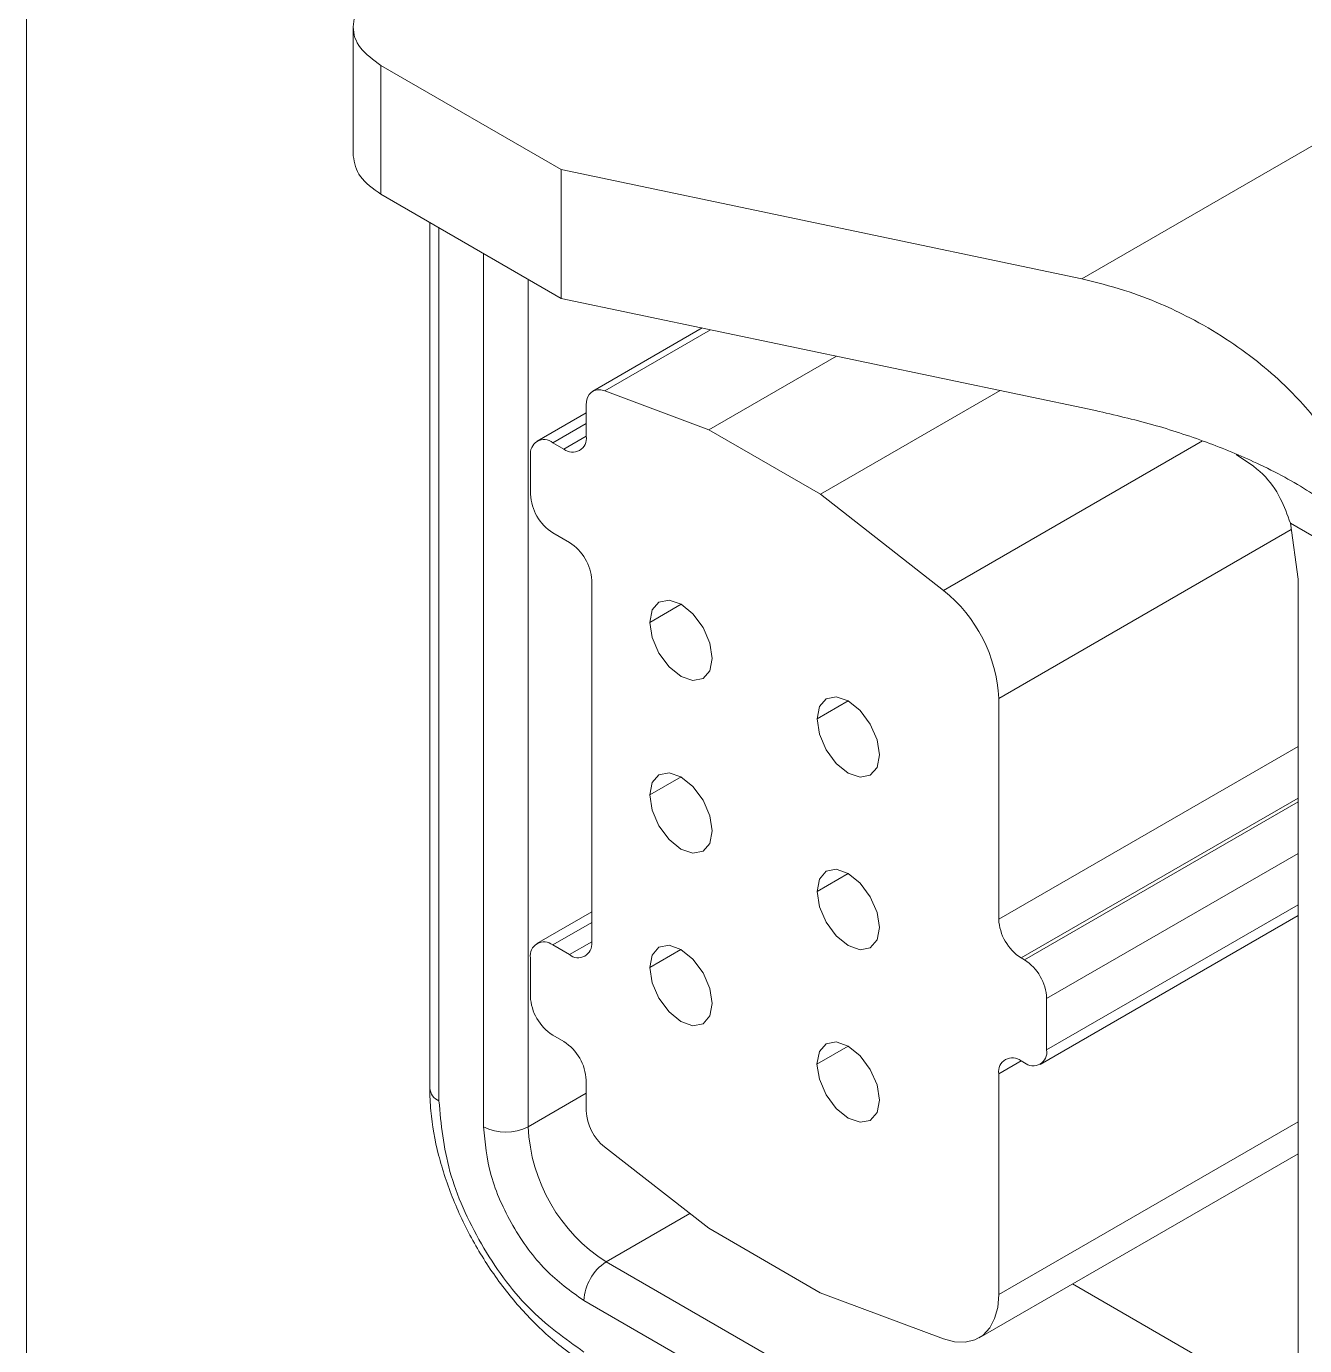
# Model space of a CAD drawing. Extents: x 4137 to 28680, y 2446 to 6814.
# Drawn here: x 24311.9 to 24363, y 6388.4 to 6441.1 of the extents above; entities that cross this region are included whole.
import ezdxf

# ---------------------------------------------------------------- set-up
doc = ezdxf.new("R2010")
doc.units = 0
doc.header["$LTSCALE"] = 0.5
doc.layers.get('0').update_dxf_attribs({"linetype": 'CONTINUOUS'})

msp = doc.modelspace()

# ---------------------------------------------------------------- linework, layer by layer
at = {"color": 7, "linetype": 'Continuous', "lineweight": 15}
for p, q in [((24311.89, 6666.926), (24311.89, 6358.274)), ((24311.89, 6666.926), (24311.89, 6358.274)), ((24311.89, 6666.926), (24311.89, 6358.274)), ((24311.89, 6666.926), (24311.89, 6358.274)), ((24324.949, 6441.058), (24324.949, 6435.904)), ((24324.949, 6441.058), (24324.949, 6435.904)), ((24324.949, 6441.058), (24324.949, 6435.904)), ((24324.949, 6441.058), (24324.949, 6435.904)), ((24354.053, 6430.984), (24370.906, 6440.714)), ((24354.053, 6430.984), (24370.906, 6440.714)), ((24354.053, 6430.984), (24370.906, 6440.714)), ((24354.053, 6430.984), (24370.906, 6440.714)), ((24333.254, 6435.355), (24326.056, 6439.51)), ((24326.056, 6434.366), (24326.056, 6439.51)), ((24333.254, 6435.355), (24326.056, 6439.51)), ((24326.056, 6434.366), (24326.056, 6439.51)), ((24333.254, 6435.355), (24326.056, 6439.51)), ((24326.056, 6434.366), (24326.056, 6439.51)), ((24333.254, 6435.355), (24326.056, 6439.51)), ((24326.056, 6434.366), (24326.056, 6439.51)), ((24333.254, 6430.21), (24333.254, 6435.355)), ((24354.053, 6430.984), (24333.254, 6435.355)), ((24333.254, 6430.21), (24333.254, 6435.355)), ((24354.053, 6430.984), (24333.254, 6435.355)), ((24333.254, 6430.21), (24333.254, 6435.355)), ((24354.053, 6430.984), (24333.254, 6435.355)), ((24333.254, 6430.21), (24333.254, 6435.355)), ((24354.053, 6430.984), (24333.254, 6435.355)), ((24333.254, 6430.21), (24326.056, 6434.366)), ((24333.254, 6430.21), (24326.056, 6434.366)), ((24333.254, 6430.21), (24326.056, 6434.366)), ((24333.254, 6430.21), (24326.056, 6434.366)), ((24328.003, 6433.242), (24328.003, 6398.662)), ((24328.003, 6433.242), (24328.003, 6398.662)), ((24328.003, 6433.242), (24328.003, 6398.662)), ((24328.003, 6433.242), (24328.003, 6398.662)), ((24354.604, 6425.724), (24333.254, 6430.21)), ((24354.604, 6425.724), (24333.254, 6430.21)), ((24354.604, 6425.724), (24333.254, 6430.21)), ((24354.604, 6425.724), (24333.254, 6430.21)), ((24338.891, 6429.026), (24334.519, 6426.503)), ((24338.891, 6429.026), (24334.519, 6426.503)), ((24338.891, 6429.026), (24334.519, 6426.503)), ((24338.891, 6429.026), (24334.519, 6426.503)), ((24344.255, 6427.899), (24339.157, 6424.958)), ((24344.255, 6427.899), (24339.157, 6424.958)), ((24344.255, 6427.899), (24339.157, 6424.958)), ((24344.255, 6427.899), (24339.157, 6424.958)), ((24334.994, 6426.514), (24339.157, 6424.958)), ((24334.994, 6426.514), (24339.157, 6424.958)), ((24334.994, 6426.514), (24339.157, 6424.958)), ((24334.994, 6426.514), (24339.157, 6424.958)), ((24343.611, 6422.386), (24350.788, 6426.526)), ((24343.611, 6422.386), (24350.788, 6426.526)), ((24343.611, 6422.386), (24350.788, 6426.526)), ((24343.611, 6422.386), (24350.788, 6426.526)), ((24334.257, 6424.701), (24334.257, 6425.926)), ((24334.257, 6424.701), (24334.257, 6425.926)), ((24334.257, 6424.701), (24334.257, 6425.926)), ((24334.257, 6424.701), (24334.257, 6425.926)), ((24334.257, 6425.64), (24332.291, 6424.506)), ((24334.257, 6425.64), (24332.291, 6424.506)), ((24334.257, 6425.64), (24332.291, 6424.506)), ((24334.257, 6425.64), (24332.291, 6424.506)), ((24339.157, 6424.958), (24343.611, 6422.386)), ((24339.157, 6424.958), (24343.611, 6422.386)), ((24339.157, 6424.958), (24343.611, 6422.386)), ((24339.157, 6424.958), (24343.611, 6422.386)), ((24332.921, 6424.443), (24333.366, 6424.186)), ((24332.921, 6424.443), (24333.366, 6424.186)), ((24332.921, 6424.443), (24333.366, 6424.186)), ((24332.921, 6424.443), (24333.366, 6424.186)), ((24332.03, 6422.386), (24332.03, 6423.929)), ((24332.03, 6422.386), (24332.03, 6423.929)), ((24332.03, 6422.386), (24332.03, 6423.929)), ((24332.03, 6422.386), (24332.03, 6423.929)), ((24343.611, 6422.386), (24348.529, 6418.544)), ((24343.611, 6422.386), (24348.529, 6418.544)), ((24343.611, 6422.386), (24348.529, 6418.544)), ((24343.611, 6422.386), (24348.529, 6418.544)), ((24362.387, 6421.23), (24362.692, 6418.997)), ((24362.387, 6421.23), (24362.692, 6418.997)), ((24362.387, 6421.23), (24362.692, 6418.997)), ((24362.387, 6421.23), (24362.692, 6418.997)), ((24365.811, 6419.254), (24362.388, 6421.23)), ((24365.811, 6419.254), (24362.388, 6421.23)), ((24365.811, 6419.254), (24362.388, 6421.23)), ((24365.811, 6419.254), (24362.388, 6421.23)), ((24333.588, 6420.456), (24332.92, 6420.842)), ((24333.588, 6420.456), (24332.92, 6420.842)), ((24333.588, 6420.456), (24332.92, 6420.842)), ((24333.588, 6420.456), (24332.92, 6420.842)), ((24334.476, 6404.476), (24334.479, 6418.946)), ((24334.476, 6404.476), (24334.479, 6418.946)), ((24334.476, 6404.476), (24334.479, 6418.946)), ((24334.476, 6404.476), (24334.479, 6418.946)), ((24362.692, 6368.584), (24362.692, 6418.997)), ((24362.692, 6368.584), (24362.692, 6418.997)), ((24362.692, 6368.584), (24362.692, 6418.997)), ((24362.692, 6368.584), (24362.692, 6418.997)), ((24350.737, 6414.229), (24350.735, 6405.409)), ((24350.737, 6414.229), (24350.735, 6405.409)), ((24350.737, 6414.229), (24350.735, 6405.409)), ((24350.737, 6414.229), (24350.735, 6405.409)), ((24334.477, 6405.704), (24332.288, 6404.442)), ((24334.477, 6405.704), (24332.288, 6404.442)), ((24334.477, 6405.704), (24332.288, 6404.442)), ((24334.477, 6405.704), (24332.288, 6404.442)), ((24352.389, 6399.61), (24362.692, 6405.554)), ((24352.389, 6399.61), (24362.692, 6405.554)), ((24352.389, 6399.61), (24362.692, 6405.554)), ((24352.389, 6399.61), (24362.692, 6405.554)), ((24332.918, 6404.379), (24333.586, 6403.993)), ((24332.918, 6404.379), (24333.586, 6403.993)), ((24332.918, 6404.379), (24333.586, 6403.993)), ((24332.918, 6404.379), (24333.586, 6403.993)), ((24332.027, 6402.321), (24332.027, 6403.865)), ((24332.027, 6402.321), (24332.027, 6403.865)), ((24332.027, 6402.321), (24332.027, 6403.865)), ((24332.027, 6402.321), (24332.027, 6403.865)), ((24351.626, 6403.866), (24351.76, 6403.788)), ((24351.626, 6403.866), (24351.76, 6403.788)), ((24351.626, 6403.866), (24351.76, 6403.788)), ((24351.626, 6403.866), (24351.76, 6403.788)), ((24352.65, 6402.245), (24352.65, 6400.187)), ((24352.65, 6402.245), (24352.65, 6400.187)), ((24352.65, 6402.245), (24352.65, 6400.187)), ((24352.65, 6402.245), (24352.65, 6400.187)), ((24333.363, 6400.521), (24332.917, 6400.778)), ((24333.363, 6400.521), (24332.917, 6400.778)), ((24333.363, 6400.521), (24332.917, 6400.778)), ((24333.363, 6400.521), (24332.917, 6400.778)), ((24351.759, 6399.673), (24351.625, 6399.75)), ((24351.759, 6399.673), (24351.625, 6399.75)), ((24351.759, 6399.673), (24351.625, 6399.75)), ((24351.759, 6399.673), (24351.625, 6399.75)), ((24334.253, 6397.752), (24334.253, 6398.977)), ((24334.253, 6397.752), (24334.253, 6398.977)), ((24334.253, 6397.752), (24334.253, 6398.977)), ((24334.253, 6397.752), (24334.253, 6398.977)), ((24350.735, 6399.235), (24350.733, 6390.415)), ((24350.735, 6399.235), (24350.733, 6390.415)), ((24350.735, 6399.235), (24350.733, 6390.415)), ((24350.735, 6399.235), (24350.733, 6390.415)), ((24339.152, 6393.061), (24334.989, 6396.313)), ((24339.152, 6393.061), (24334.989, 6396.313)), ((24339.152, 6393.061), (24334.989, 6396.313)), ((24339.152, 6393.061), (24334.989, 6396.313)), ((24349.95, 6388.684), (24362.692, 6396.035)), ((24349.95, 6388.684), (24362.692, 6396.035)), ((24349.95, 6388.684), (24362.692, 6396.035)), ((24349.95, 6388.684), (24362.692, 6396.035)), ((24343.606, 6390.489), (24339.152, 6393.061)), ((24343.606, 6390.489), (24339.152, 6393.061)), ((24343.606, 6390.489), (24339.152, 6393.061)), ((24343.606, 6390.489), (24339.152, 6393.061)), ((24335.054, 6391.718), (24360.001, 6377.317)), ((24335.054, 6391.718), (24360.001, 6377.317)), ((24335.054, 6391.718), (24360.001, 6377.317)), ((24335.054, 6391.718), (24360.001, 6377.317)), ((24348.524, 6388.651), (24343.606, 6390.489)), ((24348.524, 6388.651), (24343.606, 6390.489)), ((24348.524, 6388.651), (24343.606, 6390.489)), ((24348.524, 6388.651), (24343.606, 6390.489)), ((24353.683, 6390.838), (24362.289, 6385.868)), ((24353.683, 6390.838), (24362.289, 6385.868)), ((24353.683, 6390.838), (24362.289, 6385.868)), ((24353.683, 6390.838), (24362.289, 6385.868)), ((24334.163, 6390.175), (24359.11, 6375.773)), ((24334.163, 6390.175), (24359.11, 6375.773)), ((24334.163, 6390.175), (24359.11, 6375.773)), ((24334.163, 6390.175), (24359.11, 6375.773))]:
    msp.add_line(p, q, dxfattribs=at)
at = {"color": 8, "linetype": 'Continuous', "lineweight": 15}
for p, q in [((24328.372, 6398.148), (24328.372, 6433.029)), ((24328.372, 6398.148), (24328.372, 6433.029)), ((24328.372, 6398.148), (24328.372, 6433.029)), ((24328.372, 6398.148), (24328.372, 6433.029)), ((24330.154, 6432), (24330.154, 6397.119)), ((24330.154, 6432), (24330.154, 6397.119)), ((24330.154, 6432), (24330.154, 6397.119)), ((24330.154, 6432), (24330.154, 6397.119)), ((24331.936, 6430.971), (24331.936, 6397.119)), ((24331.936, 6430.971), (24331.936, 6397.119)), ((24331.936, 6430.971), (24331.936, 6397.119)), ((24331.936, 6430.971), (24331.936, 6397.119)), ((24339.225, 6428.956), (24334.994, 6426.514)), ((24339.225, 6428.956), (24334.994, 6426.514)), ((24339.225, 6428.956), (24334.994, 6426.514)), ((24339.225, 6428.956), (24334.994, 6426.514)), ((24334.257, 6425.214), (24332.921, 6424.443)), ((24334.257, 6425.214), (24332.921, 6424.443)), ((24334.257, 6425.214), (24332.921, 6424.443)), ((24334.257, 6425.214), (24332.921, 6424.443)), ((24334.257, 6424.7), (24333.366, 6424.186)), ((24334.257, 6424.7), (24333.366, 6424.186)), ((24334.257, 6424.7), (24333.366, 6424.186)), ((24334.257, 6424.7), (24333.366, 6424.186)), ((24358.876, 6424.513), (24348.529, 6418.544)), ((24358.876, 6424.513), (24348.529, 6418.544)), ((24358.876, 6424.513), (24348.529, 6418.544)), ((24358.876, 6424.513), (24348.529, 6418.544)), ((24362.422, 6420.97), (24350.737, 6414.229)), ((24362.422, 6420.97), (24350.737, 6414.229)), ((24362.422, 6420.97), (24350.737, 6414.229)), ((24362.422, 6420.97), (24350.737, 6414.229)), ((24336.795, 6417.267), (24338.043, 6417.987)), ((24336.795, 6417.267), (24338.043, 6417.987)), ((24336.795, 6417.267), (24338.043, 6417.987)), ((24336.795, 6417.267), (24338.043, 6417.987)), ((24343.476, 6413.409), (24344.724, 6414.129)), ((24343.476, 6413.409), (24344.724, 6414.129)), ((24343.476, 6413.409), (24344.724, 6414.129)), ((24343.476, 6413.409), (24344.724, 6414.129)), ((24350.735, 6405.409), (24362.692, 6412.307)), ((24350.735, 6405.409), (24362.692, 6412.307)), ((24350.735, 6405.409), (24362.692, 6412.307)), ((24350.735, 6405.409), (24362.692, 6412.307)), ((24336.794, 6410.373), (24338.042, 6411.093)), ((24336.794, 6410.373), (24338.042, 6411.093)), ((24336.794, 6410.373), (24338.042, 6411.093)), ((24336.794, 6410.373), (24338.042, 6411.093)), ((24351.626, 6403.866), (24362.692, 6410.25)), ((24351.626, 6403.866), (24362.692, 6410.25)), ((24351.626, 6403.866), (24362.692, 6410.25)), ((24351.626, 6403.866), (24362.692, 6410.25)), ((24362.692, 6410.095), (24351.76, 6403.788)), ((24362.692, 6410.095), (24351.76, 6403.788)), ((24362.692, 6410.095), (24351.76, 6403.788)), ((24362.692, 6410.095), (24351.76, 6403.788)), ((24362.692, 6408.038), (24352.65, 6402.245)), ((24362.692, 6408.038), (24352.65, 6402.245)), ((24362.692, 6408.038), (24352.65, 6402.245)), ((24362.692, 6408.038), (24352.65, 6402.245)), ((24343.475, 6406.515), (24344.723, 6407.235)), ((24343.475, 6406.515), (24344.723, 6407.235)), ((24343.475, 6406.515), (24344.723, 6407.235)), ((24343.475, 6406.515), (24344.723, 6407.235)), ((24352.65, 6400.187), (24362.692, 6405.98)), ((24352.65, 6400.187), (24362.692, 6405.98)), ((24352.65, 6400.187), (24362.692, 6405.98)), ((24352.65, 6400.187), (24362.692, 6405.98)), ((24334.477, 6405.278), (24332.918, 6404.379)), ((24334.477, 6405.278), (24332.918, 6404.379)), ((24334.477, 6405.278), (24332.918, 6404.379)), ((24334.477, 6405.278), (24332.918, 6404.379)), ((24334.476, 6404.507), (24333.586, 6403.993)), ((24334.476, 6404.507), (24333.586, 6403.993)), ((24334.476, 6404.507), (24333.586, 6403.993)), ((24334.476, 6404.507), (24333.586, 6403.993)), ((24336.793, 6403.479), (24338.041, 6404.199)), ((24336.793, 6403.479), (24338.041, 6404.199)), ((24336.793, 6403.479), (24338.041, 6404.199)), ((24336.793, 6403.479), (24338.041, 6404.199)), ((24343.474, 6399.621), (24344.722, 6400.341)), ((24343.474, 6399.621), (24344.722, 6400.341)), ((24343.474, 6399.621), (24344.722, 6400.341)), ((24343.474, 6399.621), (24344.722, 6400.341)), ((24351.626, 6399.75), (24350.735, 6399.235)), ((24351.626, 6399.75), (24350.735, 6399.235)), ((24351.626, 6399.75), (24350.735, 6399.235)), ((24351.626, 6399.75), (24350.735, 6399.235)), ((24331.936, 6397.119), (24334.253, 6398.457)), ((24331.936, 6397.119), (24334.253, 6398.457)), ((24331.936, 6397.119), (24334.253, 6398.457)), ((24331.936, 6397.119), (24334.253, 6398.457)), ((24362.692, 6397.314), (24350.733, 6390.415)), ((24362.692, 6397.314), (24350.733, 6390.415)), ((24362.692, 6397.314), (24350.733, 6390.415)), ((24362.692, 6397.314), (24350.733, 6390.415)), ((24338.4, 6393.649), (24335.054, 6391.718)), ((24338.4, 6393.649), (24335.054, 6391.718)), ((24338.4, 6393.649), (24335.054, 6391.718)), ((24338.4, 6393.649), (24335.054, 6391.718))]:
    msp.add_line(p, q, dxfattribs=at)
at = {"color": 7, "linetype": 'Continuous', "lineweight": 15, "flags": 128}
for points in [[(24334.994, 6426.514), (24334.844, 6426.555), (24334.703, 6426.56), (24334.576, 6426.531), (24334.466, 6426.467), (24334.377, 6426.372), (24334.311, 6426.247), (24334.271, 6426.097), (24334.257, 6425.926)], [(24334.994, 6426.514), (24334.844, 6426.555), (24334.703, 6426.56), (24334.576, 6426.531), (24334.466, 6426.467), (24334.377, 6426.372), (24334.311, 6426.247), (24334.271, 6426.097), (24334.257, 6425.926)], [(24334.994, 6426.514), (24334.844, 6426.555), (24334.703, 6426.56), (24334.576, 6426.531), (24334.466, 6426.467), (24334.377, 6426.372), (24334.311, 6426.247), (24334.271, 6426.097), (24334.257, 6425.926)], [(24334.994, 6426.514), (24334.844, 6426.555), (24334.703, 6426.56), (24334.576, 6426.531), (24334.466, 6426.467), (24334.377, 6426.372), (24334.311, 6426.247), (24334.271, 6426.097), (24334.257, 6425.926)], [(24336.795, 6417.267), (24336.89, 6417.763), (24337.16, 6418.074), (24337.565, 6418.153), (24338.042, 6417.987), (24338.52, 6417.602), (24338.924, 6417.056), (24339.194, 6416.432), (24339.289, 6415.826), (24339.194, 6415.33), (24338.924, 6415.019), (24338.519, 6414.94), (24338.042, 6415.106), (24337.565, 6415.491), (24337.16, 6416.037), (24336.89, 6416.661), (24336.795, 6417.267)], [(24336.795, 6417.267), (24336.89, 6417.763), (24337.16, 6418.074), (24337.565, 6418.153), (24338.042, 6417.987), (24338.52, 6417.602), (24338.924, 6417.056), (24339.194, 6416.432), (24339.289, 6415.826), (24339.194, 6415.33), (24338.924, 6415.019), (24338.519, 6414.94), (24338.042, 6415.106), (24337.565, 6415.491), (24337.16, 6416.037), (24336.89, 6416.661), (24336.795, 6417.267)], [(24336.795, 6417.267), (24336.89, 6417.763), (24337.16, 6418.074), (24337.565, 6418.153), (24338.042, 6417.987), (24338.52, 6417.602), (24338.924, 6417.056), (24339.194, 6416.432), (24339.289, 6415.826), (24339.194, 6415.33), (24338.924, 6415.019), (24338.519, 6414.94), (24338.042, 6415.106), (24337.565, 6415.491), (24337.16, 6416.037), (24336.89, 6416.661), (24336.795, 6417.267)], [(24336.795, 6417.267), (24336.89, 6417.763), (24337.16, 6418.074), (24337.565, 6418.153), (24338.042, 6417.987), (24338.52, 6417.602), (24338.924, 6417.056), (24339.194, 6416.432), (24339.289, 6415.826), (24339.194, 6415.33), (24338.924, 6415.019), (24338.519, 6414.94), (24338.042, 6415.106), (24337.565, 6415.491), (24337.16, 6416.037), (24336.89, 6416.661), (24336.795, 6417.267)], [(24343.476, 6413.409), (24343.571, 6413.905), (24343.841, 6414.216), (24344.246, 6414.295), (24344.723, 6414.129), (24345.201, 6413.744), (24345.605, 6413.198), (24345.875, 6412.574), (24345.97, 6411.968), (24345.875, 6411.472), (24345.605, 6411.161), (24345.2, 6411.082), (24344.723, 6411.248), (24344.246, 6411.633), (24343.841, 6412.179), (24343.571, 6412.803), (24343.476, 6413.409)], [(24343.476, 6413.409), (24343.571, 6413.905), (24343.841, 6414.216), (24344.246, 6414.295), (24344.723, 6414.129), (24345.201, 6413.744), (24345.605, 6413.198), (24345.875, 6412.574), (24345.97, 6411.968), (24345.875, 6411.472), (24345.605, 6411.161), (24345.2, 6411.082), (24344.723, 6411.248), (24344.246, 6411.633), (24343.841, 6412.179), (24343.571, 6412.803), (24343.476, 6413.409)], [(24343.476, 6413.409), (24343.571, 6413.905), (24343.841, 6414.216), (24344.246, 6414.295), (24344.723, 6414.129), (24345.201, 6413.744), (24345.605, 6413.198), (24345.875, 6412.574), (24345.97, 6411.968), (24345.875, 6411.472), (24345.605, 6411.161), (24345.2, 6411.082), (24344.723, 6411.248), (24344.246, 6411.633), (24343.841, 6412.179), (24343.571, 6412.803), (24343.476, 6413.409)], [(24343.476, 6413.409), (24343.571, 6413.905), (24343.841, 6414.216), (24344.246, 6414.295), (24344.723, 6414.129), (24345.201, 6413.744), (24345.605, 6413.198), (24345.875, 6412.574), (24345.97, 6411.968), (24345.875, 6411.472), (24345.605, 6411.161), (24345.2, 6411.082), (24344.723, 6411.248), (24344.246, 6411.633), (24343.841, 6412.179), (24343.571, 6412.803), (24343.476, 6413.409)], [(24336.794, 6410.373), (24336.889, 6410.869), (24337.159, 6411.181), (24337.564, 6411.259), (24338.041, 6411.093), (24338.519, 6410.708), (24338.923, 6410.162), (24339.193, 6409.539), (24339.288, 6408.933), (24339.193, 6408.436), (24338.923, 6408.125), (24338.518, 6408.046), (24338.041, 6408.212), (24337.564, 6408.598), (24337.159, 6409.143), (24336.889, 6409.767), (24336.794, 6410.373)], [(24336.794, 6410.373), (24336.889, 6410.869), (24337.159, 6411.181), (24337.564, 6411.259), (24338.041, 6411.093), (24338.519, 6410.708), (24338.923, 6410.162), (24339.193, 6409.539), (24339.288, 6408.933), (24339.193, 6408.436), (24338.923, 6408.125), (24338.518, 6408.046), (24338.041, 6408.212), (24337.564, 6408.598), (24337.159, 6409.143), (24336.889, 6409.767), (24336.794, 6410.373)], [(24336.794, 6410.373), (24336.889, 6410.869), (24337.159, 6411.181), (24337.564, 6411.259), (24338.041, 6411.093), (24338.519, 6410.708), (24338.923, 6410.162), (24339.193, 6409.539), (24339.288, 6408.933), (24339.193, 6408.436), (24338.923, 6408.125), (24338.518, 6408.046), (24338.041, 6408.212), (24337.564, 6408.598), (24337.159, 6409.143), (24336.889, 6409.767), (24336.794, 6410.373)], [(24336.794, 6410.373), (24336.889, 6410.869), (24337.159, 6411.181), (24337.564, 6411.259), (24338.041, 6411.093), (24338.519, 6410.708), (24338.923, 6410.162), (24339.193, 6409.539), (24339.288, 6408.933), (24339.193, 6408.436), (24338.923, 6408.125), (24338.518, 6408.046), (24338.041, 6408.212), (24337.564, 6408.598), (24337.159, 6409.143), (24336.889, 6409.767), (24336.794, 6410.373)], [(24343.475, 6406.515), (24343.57, 6407.011), (24343.84, 6407.322), (24344.245, 6407.401), (24344.722, 6407.235), (24345.2, 6406.85), (24345.604, 6406.304), (24345.874, 6405.68), (24345.969, 6405.074), (24345.874, 6404.578), (24345.604, 6404.267), (24345.199, 6404.188), (24344.722, 6404.354), (24344.245, 6404.739), (24343.84, 6405.285), (24343.57, 6405.909), (24343.475, 6406.515)], [(24343.475, 6406.515), (24343.57, 6407.011), (24343.84, 6407.322), (24344.245, 6407.401), (24344.722, 6407.235), (24345.2, 6406.85), (24345.604, 6406.304), (24345.874, 6405.68), (24345.969, 6405.074), (24345.874, 6404.578), (24345.604, 6404.267), (24345.199, 6404.188), (24344.722, 6404.354), (24344.245, 6404.739), (24343.84, 6405.285), (24343.57, 6405.909), (24343.475, 6406.515)], [(24343.475, 6406.515), (24343.57, 6407.011), (24343.84, 6407.322), (24344.245, 6407.401), (24344.722, 6407.235), (24345.2, 6406.85), (24345.604, 6406.304), (24345.874, 6405.68), (24345.969, 6405.074), (24345.874, 6404.578), (24345.604, 6404.267), (24345.199, 6404.188), (24344.722, 6404.354), (24344.245, 6404.739), (24343.84, 6405.285), (24343.57, 6405.909), (24343.475, 6406.515)], [(24343.475, 6406.515), (24343.57, 6407.011), (24343.84, 6407.322), (24344.245, 6407.401), (24344.722, 6407.235), (24345.2, 6406.85), (24345.604, 6406.304), (24345.874, 6405.68), (24345.969, 6405.074), (24345.874, 6404.578), (24345.604, 6404.267), (24345.199, 6404.188), (24344.722, 6404.354), (24344.245, 6404.739), (24343.84, 6405.285), (24343.57, 6405.909), (24343.475, 6406.515)], [(24336.793, 6403.479), (24336.888, 6403.976), (24337.158, 6404.287), (24337.563, 6404.365), (24338.04, 6404.199), (24338.518, 6403.814), (24338.922, 6403.268), (24339.192, 6402.645), (24339.287, 6402.039), (24339.192, 6401.542), (24338.922, 6401.231), (24338.517, 6401.152), (24338.04, 6401.318), (24337.563, 6401.704), (24337.158, 6402.25), (24336.888, 6402.873), (24336.793, 6403.479)], [(24336.793, 6403.479), (24336.888, 6403.976), (24337.158, 6404.287), (24337.563, 6404.365), (24338.04, 6404.199), (24338.518, 6403.814), (24338.922, 6403.268), (24339.192, 6402.645), (24339.287, 6402.039), (24339.192, 6401.542), (24338.922, 6401.231), (24338.517, 6401.152), (24338.04, 6401.318), (24337.563, 6401.704), (24337.158, 6402.25), (24336.888, 6402.873), (24336.793, 6403.479)], [(24336.793, 6403.479), (24336.888, 6403.976), (24337.158, 6404.287), (24337.563, 6404.365), (24338.04, 6404.199), (24338.518, 6403.814), (24338.922, 6403.268), (24339.192, 6402.645), (24339.287, 6402.039), (24339.192, 6401.542), (24338.922, 6401.231), (24338.517, 6401.152), (24338.04, 6401.318), (24337.563, 6401.704), (24337.158, 6402.25), (24336.888, 6402.873), (24336.793, 6403.479)], [(24336.793, 6403.479), (24336.888, 6403.976), (24337.158, 6404.287), (24337.563, 6404.365), (24338.04, 6404.199), (24338.518, 6403.814), (24338.922, 6403.268), (24339.192, 6402.645), (24339.287, 6402.039), (24339.192, 6401.542), (24338.922, 6401.231), (24338.517, 6401.152), (24338.04, 6401.318), (24337.563, 6401.704), (24337.158, 6402.25), (24336.888, 6402.873), (24336.793, 6403.479)], [(24343.474, 6399.621), (24343.569, 6400.117), (24343.839, 6400.429), (24344.244, 6400.507), (24344.721, 6400.341), (24345.199, 6399.956), (24345.603, 6399.41), (24345.873, 6398.787), (24345.968, 6398.181), (24345.873, 6397.684), (24345.603, 6397.373), (24345.198, 6397.294), (24344.721, 6397.46), (24344.244, 6397.845), (24343.839, 6398.391), (24343.569, 6399.015), (24343.474, 6399.621)], [(24343.474, 6399.621), (24343.569, 6400.117), (24343.839, 6400.429), (24344.244, 6400.507), (24344.721, 6400.341), (24345.199, 6399.956), (24345.603, 6399.41), (24345.873, 6398.787), (24345.968, 6398.181), (24345.873, 6397.684), (24345.603, 6397.373), (24345.198, 6397.294), (24344.721, 6397.46), (24344.244, 6397.845), (24343.839, 6398.391), (24343.569, 6399.015), (24343.474, 6399.621)], [(24343.474, 6399.621), (24343.569, 6400.117), (24343.839, 6400.429), (24344.244, 6400.507), (24344.721, 6400.341), (24345.199, 6399.956), (24345.603, 6399.41), (24345.873, 6398.787), (24345.968, 6398.181), (24345.873, 6397.684), (24345.603, 6397.373), (24345.198, 6397.294), (24344.721, 6397.46), (24344.244, 6397.845), (24343.839, 6398.391), (24343.569, 6399.015), (24343.474, 6399.621)], [(24343.474, 6399.621), (24343.569, 6400.117), (24343.839, 6400.429), (24344.244, 6400.507), (24344.721, 6400.341), (24345.199, 6399.956), (24345.603, 6399.41), (24345.873, 6398.787), (24345.968, 6398.181), (24345.873, 6397.684), (24345.603, 6397.373), (24345.198, 6397.294), (24344.721, 6397.46), (24344.244, 6397.845), (24343.839, 6398.391), (24343.569, 6399.015), (24343.474, 6399.621)], [(24350.733, 6390.415), (24350.693, 6389.903), (24350.572, 6389.453), (24350.375, 6389.079), (24350.108, 6388.792), (24349.778, 6388.602), (24349.397, 6388.514), (24348.974, 6388.53), (24348.524, 6388.651)], [(24350.733, 6390.415), (24350.693, 6389.903), (24350.572, 6389.453), (24350.375, 6389.079), (24350.108, 6388.792), (24349.778, 6388.602), (24349.397, 6388.514), (24348.974, 6388.53), (24348.524, 6388.651)], [(24350.733, 6390.415), (24350.693, 6389.903), (24350.572, 6389.453), (24350.375, 6389.079), (24350.108, 6388.792), (24349.778, 6388.602), (24349.397, 6388.514), (24348.974, 6388.53), (24348.524, 6388.651)], [(24350.733, 6390.415), (24350.693, 6389.903), (24350.572, 6389.453), (24350.375, 6389.079), (24350.108, 6388.792), (24349.778, 6388.602), (24349.397, 6388.514), (24348.974, 6388.53), (24348.524, 6388.651)]]:
    msp.add_lwpolyline(points, dxfattribs=at)
at = {"color": 7, "linetype": 'Continuous', "lineweight": 15}
for centre, radius, start, end in [((24333.714, 6424.613), 0.55, 230.7972, 9.2138), ((24333.714, 6424.613), 0.55, 230.7972, 9.2138), ((24333.714, 6424.613), 0.55, 230.7972, 9.2138), ((24333.714, 6424.613), 0.55, 230.7972, 9.2138), ((24332.573, 6424.017), 0.55, 50.796, 189.2142), ((24332.573, 6424.017), 0.55, 50.796, 189.2142), ((24332.573, 6424.017), 0.55, 50.796, 189.2142), ((24332.573, 6424.017), 0.55, 50.796, 189.2142), ((24333.964, 6422.473), 1.936, 182.5946, 237.3826), ((24333.964, 6422.473), 1.936, 182.5946, 237.3826), ((24333.964, 6422.473), 1.936, 182.5946, 237.3826), ((24333.964, 6422.473), 1.936, 182.5946, 237.3826), ((24332.538, 6418.82), 1.945, 3.7218, 57.3017), ((24332.538, 6418.82), 1.945, 3.7218, 57.3017), ((24332.538, 6418.82), 1.945, 3.7218, 57.3017), ((24332.538, 6418.82), 1.945, 3.7218, 57.3017), ((24344.832, 6413.93), 5.912, 2.8964, 51.2973), ((24344.832, 6413.93), 5.912, 2.8964, 51.2973), ((24344.832, 6413.93), 5.912, 2.8964, 51.2973), ((24344.832, 6413.93), 5.912, 2.8964, 51.2973), ((24352.67, 6405.497), 1.936, 182.5939, 237.3833), ((24352.67, 6405.497), 1.936, 182.5939, 237.3833), ((24352.67, 6405.497), 1.936, 182.5939, 237.3833), ((24352.67, 6405.497), 1.936, 182.5939, 237.3833), ((24332.57, 6403.953), 0.55, 50.7972, 189.2138), ((24332.57, 6403.953), 0.55, 50.7972, 189.2138), ((24332.57, 6403.953), 0.55, 50.7972, 189.2138), ((24332.57, 6403.953), 0.55, 50.7972, 189.2138), ((24333.934, 6404.414), 0.546, 230.3834, 6.4888), ((24333.934, 6404.414), 0.546, 230.3834, 6.4888), ((24333.934, 6404.414), 0.546, 230.3834, 6.4888), ((24333.934, 6404.414), 0.546, 230.3834, 6.4888), ((24350.716, 6402.158), 1.936, 2.5928, 57.3835), ((24350.716, 6402.158), 1.936, 2.5928, 57.3835), ((24350.716, 6402.158), 1.936, 2.5928, 57.3835), ((24350.716, 6402.158), 1.936, 2.5928, 57.3835), ((24333.961, 6402.409), 1.936, 182.5938, 237.3834), ((24333.961, 6402.409), 1.936, 182.5938, 237.3834), ((24333.961, 6402.409), 1.936, 182.5938, 237.3834), ((24333.961, 6402.409), 1.936, 182.5938, 237.3834), ((24332.319, 6398.89), 1.936, 2.5938, 57.3825), ((24332.319, 6398.89), 1.936, 2.5938, 57.3825), ((24332.319, 6398.89), 1.936, 2.5938, 57.3825), ((24332.319, 6398.89), 1.936, 2.5938, 57.3825), ((24352.107, 6400.099), 0.55, 230.7971, 9.2139), ((24352.107, 6400.099), 0.55, 230.7971, 9.2139), ((24352.107, 6400.099), 0.55, 230.7971, 9.2139), ((24352.107, 6400.099), 0.55, 230.7971, 9.2139), ((24351.278, 6399.324), 0.55, 50.7962, 189.214), ((24351.278, 6399.324), 0.55, 50.7962, 189.214), ((24351.278, 6399.324), 0.55, 50.7962, 189.214), ((24351.278, 6399.324), 0.55, 50.7962, 189.214), ((24336.221, 6397.851), 1.971, 182.897, 231.2965), ((24336.221, 6397.851), 1.971, 182.897, 231.2965), ((24336.221, 6397.851), 1.971, 182.897, 231.2965), ((24336.221, 6397.851), 1.971, 182.897, 231.2965), ((24331.045, 6398.839), 1.937, 242.6094, 297.3906), ((24331.045, 6398.839), 1.937, 242.6094, 297.3906), ((24331.045, 6398.839), 1.937, 242.6094, 297.3906), ((24331.045, 6398.839), 1.937, 242.6094, 297.3906), ((24338.706, 6397.427), 6.777, 182.6055, 237.3945), ((24338.706, 6397.427), 6.777, 182.6055, 237.3945), ((24338.706, 6397.427), 6.777, 182.6055, 237.3945), ((24338.706, 6397.427), 6.777, 182.6055, 237.3945), ((24336.098, 6390.087), 1.936, 122.6052, 177.3948), ((24336.098, 6390.087), 1.936, 122.6052, 177.3948), ((24336.098, 6390.087), 1.936, 122.6052, 177.3948), ((24336.098, 6390.087), 1.936, 122.6052, 177.3948)]:
    msp.add_arc(centre, radius, start, end, dxfattribs=at)
at = {"color": 8, "linetype": 'Continuous', "lineweight": 15}
msp.add_arc((24328.634, 6398.725), 0.634, 185.6921, 245.6272, dxfattribs=at)
msp.add_arc((24328.634, 6398.725), 0.634, 185.6921, 245.6272, dxfattribs=at)
msp.add_arc((24328.634, 6398.725), 0.634, 185.6921, 245.6272, dxfattribs=at)
msp.add_arc((24328.634, 6398.725), 0.634, 185.6921, 245.6272, dxfattribs=at)
at = {"color": 7, "linetype": 'Continuous', "lineweight": 15}
for points, knots in [([(24326.056, 6439.51), (24325.746, 6439.736), (24325.126, 6440.186), (24324.86, 6441.053), (24325.126, 6441.92), (24325.746, 6442.371), (24326.056, 6442.596)], [0, 0, 0, 0, 0.25, 0.5, 0.750001, 1, 1, 1, 1]), ([(24326.056, 6439.51), (24325.746, 6439.736), (24325.126, 6440.186), (24324.86, 6441.053), (24325.126, 6441.92), (24325.746, 6442.371), (24326.056, 6442.596)], [0, 0, 0, 0, 0.25, 0.5, 0.750001, 1, 1, 1, 1]), ([(24326.056, 6439.51), (24325.746, 6439.736), (24325.126, 6440.186), (24324.86, 6441.053), (24325.126, 6441.92), (24325.746, 6442.371), (24326.056, 6442.596)], [0, 0, 0, 0, 0.25, 0.5, 0.750001, 1, 1, 1, 1]), ([(24326.056, 6439.51), (24325.746, 6439.736), (24325.126, 6440.186), (24324.86, 6441.053), (24325.126, 6441.92), (24325.746, 6442.371), (24326.056, 6442.596)], [0, 0, 0, 0, 0.25, 0.5, 0.750001, 1, 1, 1, 1]), ([(24326.056, 6434.366), (24325.738, 6434.591), (24325.103, 6435.042), (24325, 6435.62), (24324.949, 6435.909)], [0, 0, 0, 0, 0.5, 1, 1, 1, 1]), ([(24326.056, 6434.366), (24325.738, 6434.591), (24325.103, 6435.042), (24325, 6435.62), (24324.949, 6435.909)], [0, 0, 0, 0, 0.5, 1, 1, 1, 1]), ([(24326.056, 6434.366), (24325.738, 6434.591), (24325.103, 6435.042), (24325, 6435.62), (24324.949, 6435.909)], [0, 0, 0, 0, 0.5, 1, 1, 1, 1]), ([(24326.056, 6434.366), (24325.738, 6434.591), (24325.103, 6435.042), (24325, 6435.62), (24324.949, 6435.909)], [0, 0, 0, 0, 0.5, 1, 1, 1, 1]), ([(24365.811, 6419.254), (24365.763, 6419.895), (24365.667, 6421.191), (24364.911, 6423.146), (24363.951, 6424.708), (24362.998, 6425.88), (24362.116, 6426.796), (24361.057, 6427.72), (24359.789, 6428.633), (24358.486, 6429.394), (24357.13, 6430.035), (24355.687, 6430.588), (24354.625, 6430.846), (24354.053, 6430.984)], [0, 0, 0, 0, 0.123485, 0.2497094, 0.3705494, 0.4348736, 0.4998427, 0.5779277, 0.6613773, 0.7498939, 0.8190889, 0.9025817, 1, 1, 1, 1]), ([(24365.811, 6419.254), (24365.763, 6419.895), (24365.667, 6421.191), (24364.911, 6423.146), (24363.951, 6424.708), (24362.998, 6425.88), (24362.116, 6426.796), (24361.057, 6427.72), (24359.789, 6428.633), (24358.486, 6429.394), (24357.13, 6430.035), (24355.687, 6430.588), (24354.625, 6430.846), (24354.053, 6430.984)], [0, 0, 0, 0, 0.123485, 0.2497094, 0.3705494, 0.4348736, 0.4998427, 0.5779277, 0.6613773, 0.7498939, 0.8190889, 0.9025817, 1, 1, 1, 1]), ([(24365.811, 6419.254), (24365.763, 6419.895), (24365.667, 6421.191), (24364.911, 6423.146), (24363.951, 6424.708), (24362.998, 6425.88), (24362.116, 6426.796), (24361.057, 6427.72), (24359.789, 6428.633), (24358.486, 6429.394), (24357.13, 6430.035), (24355.687, 6430.588), (24354.625, 6430.846), (24354.053, 6430.984)], [0, 0, 0, 0, 0.123485, 0.2497094, 0.3705494, 0.4348736, 0.4998427, 0.5779277, 0.6613773, 0.7498939, 0.8190889, 0.9025817, 1, 1, 1, 1]), ([(24365.811, 6419.254), (24365.763, 6419.895), (24365.667, 6421.191), (24364.911, 6423.146), (24363.951, 6424.708), (24362.998, 6425.88), (24362.116, 6426.796), (24361.057, 6427.72), (24359.789, 6428.633), (24358.486, 6429.394), (24357.13, 6430.035), (24355.687, 6430.588), (24354.625, 6430.846), (24354.053, 6430.984)], [0, 0, 0, 0, 0.123485, 0.2497094, 0.3705494, 0.4348736, 0.4998427, 0.5779277, 0.6613773, 0.7498939, 0.8190889, 0.9025817, 1, 1, 1, 1]), ([(24354.604, 6425.724), (24355.366, 6425.549), (24356.849, 6425.208), (24359.005, 6424.501), (24360.767, 6423.775), (24362.139, 6423.09), (24363.136, 6422.505), (24363.989, 6421.906), (24364.695, 6421.305), (24365.266, 6420.659), (24365.71, 6419.967), (24365.779, 6419.481), (24365.811, 6419.254)], [0, 0, 0, 0, 0.17529, 0.341504, 0.50016, 0.591087, 0.674174, 0.750201, 0.816448, 0.875182, 0.941928, 1, 1, 1, 1]), ([(24354.604, 6425.724), (24355.366, 6425.549), (24356.849, 6425.208), (24359.005, 6424.501), (24360.767, 6423.775), (24362.139, 6423.09), (24363.136, 6422.505), (24363.989, 6421.906), (24364.695, 6421.305), (24365.266, 6420.659), (24365.71, 6419.967), (24365.779, 6419.481), (24365.811, 6419.254)], [0, 0, 0, 0, 0.17529, 0.341504, 0.50016, 0.591087, 0.674174, 0.750201, 0.816448, 0.875182, 0.941928, 1, 1, 1, 1]), ([(24354.604, 6425.724), (24355.366, 6425.549), (24356.849, 6425.208), (24359.005, 6424.501), (24360.767, 6423.775), (24362.139, 6423.09), (24363.136, 6422.505), (24363.989, 6421.906), (24364.695, 6421.305), (24365.266, 6420.659), (24365.71, 6419.967), (24365.779, 6419.481), (24365.811, 6419.254)], [0, 0, 0, 0, 0.17529, 0.341504, 0.50016, 0.591087, 0.674174, 0.750201, 0.816448, 0.875182, 0.941928, 1, 1, 1, 1]), ([(24354.604, 6425.724), (24355.366, 6425.549), (24356.849, 6425.208), (24359.005, 6424.501), (24360.767, 6423.775), (24362.139, 6423.09), (24363.136, 6422.505), (24363.989, 6421.906), (24364.695, 6421.305), (24365.266, 6420.659), (24365.71, 6419.967), (24365.779, 6419.481), (24365.811, 6419.254)], [0, 0, 0, 0, 0.17529, 0.341504, 0.50016, 0.591087, 0.674174, 0.750201, 0.816448, 0.875182, 0.941928, 1, 1, 1, 1]), ([(24362.387, 6421.23), (24362.267, 6421.565), (24362.015, 6422.27), (24361.321, 6423.263), (24360.594, 6423.728), (24360.216, 6423.969)], [0, 0, 0, 0, 0.3030972, 0.6377107, 1, 1, 1, 1]), ([(24362.387, 6421.23), (24362.267, 6421.565), (24362.015, 6422.27), (24361.321, 6423.263), (24360.594, 6423.728), (24360.216, 6423.969)], [0, 0, 0, 0, 0.3030972, 0.6377107, 1, 1, 1, 1]), ([(24362.387, 6421.23), (24362.267, 6421.565), (24362.015, 6422.27), (24361.321, 6423.263), (24360.594, 6423.728), (24360.216, 6423.969)], [0, 0, 0, 0, 0.3030972, 0.6377107, 1, 1, 1, 1]), ([(24362.387, 6421.23), (24362.267, 6421.565), (24362.015, 6422.27), (24361.321, 6423.263), (24360.594, 6423.728), (24360.216, 6423.969)], [0, 0, 0, 0, 0.3030972, 0.6377107, 1, 1, 1, 1]), ([(24328.003, 6398.662), (24328.012, 6398.361), (24328.038, 6397.497), (24328.314, 6395.994), (24328.905, 6394.198), (24329.751, 6392.447), (24330.812, 6390.812), (24332.048, 6389.365), (24333.274, 6388.264), (24334.089, 6387.752), (24334.424, 6387.54)], [0, 0, 0, 0, 0.074246, 0.21271, 0.350763, 0.48841, 0.625998, 0.763953, 0.902727, 1, 1, 1, 1]), ([(24328.003, 6398.662), (24328.012, 6398.361), (24328.038, 6397.497), (24328.314, 6395.994), (24328.905, 6394.198), (24329.751, 6392.447), (24330.812, 6390.812), (24332.048, 6389.365), (24333.274, 6388.264), (24334.089, 6387.752), (24334.424, 6387.54)], [0, 0, 0, 0, 0.074246, 0.21271, 0.350763, 0.48841, 0.625998, 0.763953, 0.902727, 1, 1, 1, 1]), ([(24328.003, 6398.662), (24328.012, 6398.361), (24328.038, 6397.497), (24328.314, 6395.994), (24328.905, 6394.198), (24329.751, 6392.447), (24330.812, 6390.812), (24332.048, 6389.365), (24333.274, 6388.264), (24334.089, 6387.752), (24334.424, 6387.54)], [0, 0, 0, 0, 0.074246, 0.21271, 0.350763, 0.48841, 0.625998, 0.763953, 0.902727, 1, 1, 1, 1]), ([(24328.003, 6398.662), (24328.012, 6398.361), (24328.038, 6397.497), (24328.314, 6395.994), (24328.905, 6394.198), (24329.751, 6392.447), (24330.812, 6390.812), (24332.048, 6389.365), (24333.274, 6388.264), (24334.089, 6387.752), (24334.424, 6387.54)], [0, 0, 0, 0, 0.074246, 0.21271, 0.350763, 0.48841, 0.625998, 0.763953, 0.902727, 1, 1, 1, 1]), ([(24334.163, 6388.117), (24333.405, 6388.656), (24331.887, 6389.733), (24329.973, 6392.385), (24328.633, 6395.368), (24328.459, 6397.221), (24328.372, 6398.148)], [0, 0, 0, 0, 0.25, 0.4999998, 0.7499998, 1, 1, 1, 1]), ([(24334.163, 6388.117), (24333.405, 6388.656), (24331.887, 6389.733), (24329.973, 6392.385), (24328.633, 6395.368), (24328.459, 6397.221), (24328.372, 6398.148)], [0, 0, 0, 0, 0.25, 0.4999998, 0.7499998, 1, 1, 1, 1]), ([(24334.163, 6388.117), (24333.405, 6388.656), (24331.887, 6389.733), (24329.973, 6392.385), (24328.633, 6395.368), (24328.459, 6397.221), (24328.372, 6398.148)], [0, 0, 0, 0, 0.25, 0.4999998, 0.7499998, 1, 1, 1, 1]), ([(24334.163, 6388.117), (24333.405, 6388.656), (24331.887, 6389.733), (24329.973, 6392.385), (24328.633, 6395.368), (24328.459, 6397.221), (24328.372, 6398.148)], [0, 0, 0, 0, 0.25, 0.4999998, 0.7499998, 1, 1, 1, 1]), ([(24330.154, 6397.119), (24330.214, 6396.478), (24330.335, 6395.195), (24331.262, 6393.129), (24332.587, 6391.294), (24333.638, 6390.548), (24334.163, 6390.175)], [0, 0, 0, 0, 0.25, 0.4999999, 0.7499998, 1, 1, 1, 1]), ([(24330.154, 6397.119), (24330.214, 6396.478), (24330.335, 6395.195), (24331.262, 6393.129), (24332.587, 6391.294), (24333.638, 6390.548), (24334.163, 6390.175)], [0, 0, 0, 0, 0.25, 0.4999999, 0.7499998, 1, 1, 1, 1]), ([(24330.154, 6397.119), (24330.214, 6396.478), (24330.335, 6395.195), (24331.262, 6393.129), (24332.587, 6391.294), (24333.638, 6390.548), (24334.163, 6390.175)], [0, 0, 0, 0, 0.25, 0.4999999, 0.7499998, 1, 1, 1, 1]), ([(24330.154, 6397.119), (24330.214, 6396.478), (24330.335, 6395.195), (24331.262, 6393.129), (24332.587, 6391.294), (24333.638, 6390.548), (24334.163, 6390.175)], [0, 0, 0, 0, 0.25, 0.4999999, 0.7499998, 1, 1, 1, 1])]:
    msp.add_open_spline(points, degree=3, knots=knots, dxfattribs=at)

doc.saveas('drawing.dxf')
